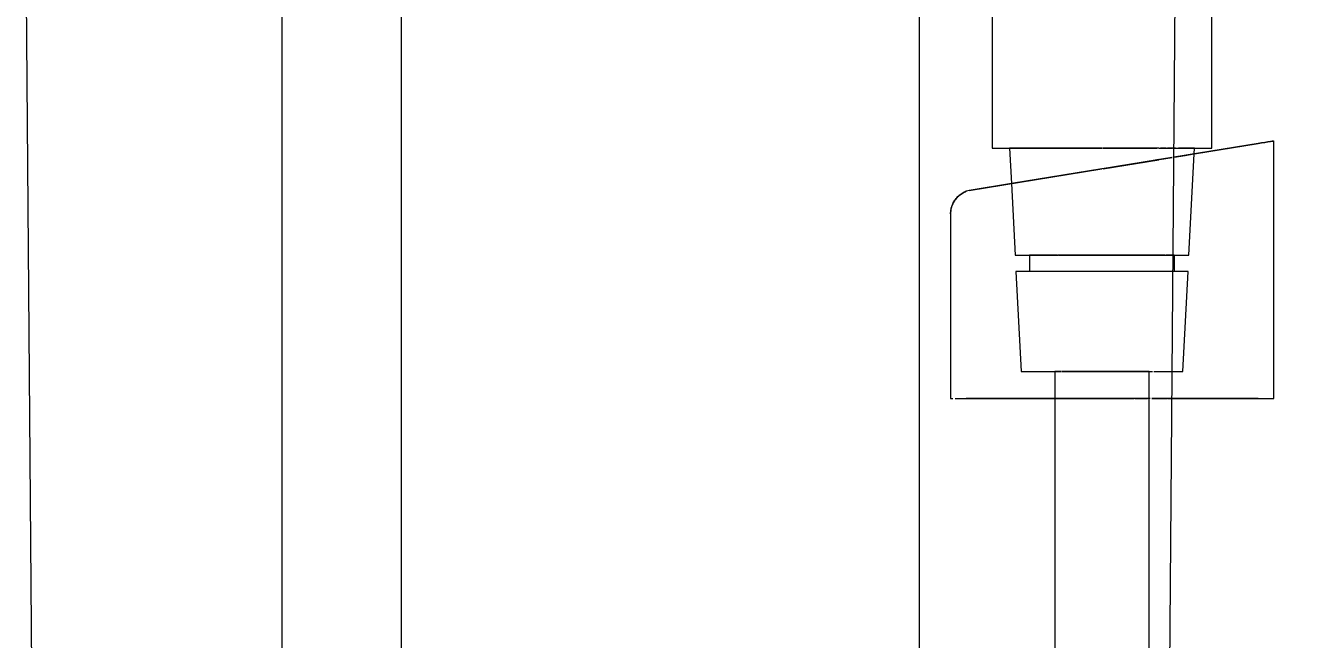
# Model space of a CAD drawing. Header units: metres. Extents: x -0.9 to 62, y -37.3 to 60.
# Drawn here: x 30.4012 to 30.5633, y 0.6375 to 0.7156 of the extents above; entities that cross this region are included whole.
import ezdxf

# ---------------------------------------------------------------- set-up
doc = ezdxf.new("R2010")
doc.units = ezdxf.units.M
for name, color, linetype, lineweight in [('A-ANNO-DIMS', 7, 'Continuous', 5), ('A-ANNO-DIMS-25', 7, 'Continuous', 5), ('A-DETL', 7, 'Continuous', 5), ('P-SANR-FIXT', 7, 'Continuous', 5)]:
    doc.layers.add(name, color=color, linetype=linetype, lineweight=lineweight)
doc.styles.add('Arial_2', font='arial.ttf', dxfattribs={"height": 0.075})
doc.dimstyles.new('Diagonal_-_2_mm_Arial_-_PRETO', dxfattribs={"dimscale": 0.3048, "dimtxt": 0.07651945499677275, "dimasz": 0.2460629921259842, "dimexe": 0.1968503937007874, "dimexo": 0.1230314960629921, "dimgap": 0.04101049868766404, "dimtad": 1, "dimrnd": 0.01, "dimzin": 0, "dimdsep": 46, "dimtxsty": 'Arial_2', "dimblk1": 'OBLIQUE', "dimblk2": 'OBLIQUE', "dimsah": 1, "dimcen": 0.09, "dimdle": 0.1968503937007874, "dimazin": 0, "dimtfac": 1, "dimtdec": 4, "dimtix": 1, "dimtmove": 0, "dimatfit": 3, "dimfxl": 1, "dimtvp": 1, "dimtolj": 1, "dimtzin": 0, "dimarcsym": 2})

# ---------------------------------------------------------------- blocks, each defined once
blk = doc.blocks.new('UT_Bacia com caixa acoplada - UT_Bacia com caixa acoplada-3720114-CC')
at = {"layer": 'P-SANR-FIXT'}
for p, q in [((59.01289924746924, 0.7309999999999875), (59.01545395891587, 0.4159189215839699)), ((59.15682243943982, 0.4159189215839699), (59.15937715088644, 0.7309999999999875))]:
    blk.add_line(p, q, dxfattribs=at)
at = {"layer": 'P-SANR-FIXT', "color": 253, "true_color": 0xa6a6a6}
for p, q in [((59.04553438260437, 0.7309999999999875), (59.04553438260437, 0.4105684631243542)), ((59.1267420157513, 0.4105684631243542), (59.1267420157513, 0.7309999999999875))]:
    blk.add_line(p, q, dxfattribs=at)
blk = doc.blocks.new('UT_Ducha higiênica - UT_Ducha higiênica-3698909-CC')
at = {"layer": 'P-SANR-FIXT', "color": 253, "true_color": 0xa6a6a6}
for p, q in [((59.13596161034593, 0.7630964718504353), (59.13596161034593, 0.699999999999999)), ((59.1617341940572, 0.69929626298413), (59.16983661034595, 0.7006125803037793)), ((59.15886677815364, 0.6988304230319524), (59.13304788643403, 0.6946358898046437)), ((59.13596161034593, 0.7000000000000046), (59.14996161034593, 0.7000000000000046)), ((59.13818902663467, 0.6999999999999946), (59.13842351534776, 0.6955092136614951)), ((59.15002881329409, 0.7000000000000046), (59.15358507697736, 0.7000000000000046)), ((59.15362331247876, 0.7000000000000046), (59.15696161034592, 0.7000000000000046)), ((59.15724669447903, 0.7000000000000046), (59.15895165392425, 0.7000000000000046)), ((59.16173419405719, 0.7000000000000005), (59.15971678981708, 0.7000000000000005)), ((59.16102347825475, 0.6863887998101776), (59.16169713368749, 0.69929024216209)), ((59.16178591233489, 0.7000000000000046), (59.16348457191398, 0.7000000000000046)), ((59.13068839906227, 0.6916614204552703), (59.13068839906227, 0.6681663797119839)), ((59.15914335964315, 0.686388799810183), (59.16102347825474, 0.686388799810183)), ((59.15918645196006, 0.6843428445754914), (59.15918645196006, 0.6863887998101776)), ((59.16091664765229, 0.6843428445754972), (59.15911082000982, 0.6843428445754972)), ((59.16025183430759, 0.6716107405579486), (59.16091664765229, 0.6843428445754914)), ((59.15891667495374, 0.6716107405579533), (59.16025183430758, 0.6716107405579533)), ((59.13068839906227, 0.6681663797119892), (59.13095634825469, 0.6681663797119892)), ((59.13127418549989, 0.6681663797119892), (59.13268839906227, 0.6681663797119892)), ((59.156092426416, 0.6681663797119892), (59.13268839906227, 0.6681663797119892)), ((59.14396161034593, 0.6681663797119839), (59.14396161034593, 0.5149999999999945)), ((59.15596161034593, 0.5149999999999945), (59.15596161034593, 0.6681663797119839)), ((59.15886768910033, 0.6681663797119892), (59.15630111401664, 0.6681663797119892)), ((59.16173419405719, 0.6681663797119892), (59.15893527861255, 0.6681663797119892)), ((59.16173419405719, 0.6681663797119891), (59.15893527861256, 0.6681663797119891)), ((59.1617341940572, 0.6681663797119891), (59.16983661034595, 0.6681663797119891)), ((59.16983661034595, 0.6681663797119891), (59.17183661034594, 0.6681663797119891))]:
    blk.add_line(p, q, dxfattribs=at)
at = {"layer": 'P-SANR-FIXT'}
for p, q in [((59.16396161034593, 0.699999999999999), (59.16396161034593, 0.72115674996616)), ((59.16983661034596, 0.7006125803037795), (59.15911664561452, 0.698871016461694)), ((59.17183661034596, 0.6681663797119839), (59.17183661034596, 0.7009375000000074)), ((59.15918253323381, 0.7000000000000046), (59.16396161034592, 0.7000000000000046)), ((59.16169713368749, 0.69929024216209), (59.16173419405719, 0.6999999999999946)), ((59.16983661034596, 0.6681663797119892), (59.15886768910033, 0.6681663797119892)), ((59.16983661034595, 0.6681663797119892), (59.17183661034595, 0.6681663797119892))]:
    blk.add_line(p, q, dxfattribs=at)
at = {"layer": 'P-SANR-FIXT', "color": 254, "true_color": 0xdfdfdf}
for p, q in [((59.13596161034593, 0.7000000000000046), (59.13813730835696, 0.7000000000000046)), ((59.14996161034592, 0.7000000000000005), (59.13818902663466, 0.7000000000000005)), ((59.15390833094298, 0.7000000000000005), (59.15003540410478, 0.7000000000000005)), ((59.15718363959752, 0.7000000000000005), (59.15394648243849, 0.7000000000000005)), ((59.15730169623144, 0.6985761600605798), (59.15889567776837, 0.6988353080432708)), ((59.15811333895371, 0.7000000000000005), (59.15741142707923, 0.7000000000000005)), ((59.15934138169272, 0.7000000000000005), (59.15828608412024, 0.7000000000000005)), ((59.15918253323381, 0.7000000000000046), (59.16178591233489, 0.7000000000000046)), ((59.16173419405719, 0.7000000000000005), (59.15971678981708, 0.7000000000000005)), ((59.13304788643403, 0.6946358898046437), (59.14996161034594, 0.697383690822459)), ((59.15506954298565, 0.698213524783297), (59.15718746444225, 0.6985577304668144)), ((59.13842351534777, 0.695509213661501), (59.13304788643403, 0.6946358898046437)), ((59.13842351534776, 0.6955092136614951), (59.13889974243711, 0.6863887998101776)), ((59.13068839906227, 0.6916614204552703), (59.13068839906227, 0.6681663797119839)), ((59.13889974243711, 0.686388799810183), (59.14443067639152, 0.686388799810183)), ((59.14073676873181, 0.6863887998101776), (59.14073676873181, 0.6843428445754914)), ((59.14450288673289, 0.686388799810183), (59.15914335964315, 0.686388799810183)), ((59.15927753838657, 0.686388799810183), (59.16102347825474, 0.686388799810183)), ((59.13900657303957, 0.6843428445754914), (59.13967138638427, 0.6716107405579486)), ((59.15911082000982, 0.6843428445754972), (59.13900657303956, 0.6843428445754972)), ((59.16091664765229, 0.6843428445754972), (59.15944895095264, 0.6843428445754972)), ((59.13967138638427, 0.6716107405579533), (59.14472960589582, 0.6716107405579533)), ((59.14396161034593, 0.6716107405579486), (59.14396161034593, 0.6681663797119839)), ((59.1448164983651, 0.6716107405579533), (59.15639596807515, 0.6716107405579533)), ((59.15596161034593, 0.6681663797119839), (59.15596161034593, 0.6716107405579486)), ((59.15655059775306, 0.6716107405579533), (59.15887320570735, 0.6716107405579533)), ((59.15891667495374, 0.6716107405579533), (59.16025183430758, 0.6716107405579533)), ((59.13068839906227, 0.6681663797119892), (59.13075654740968, 0.6681663797119892)), ((59.13068839906227, 0.6681663797119891), (59.13095634825469, 0.6681663797119891)), ((59.13075654740968, 0.6681663797119892), (59.13095634825469, 0.6681663797119892)), ((59.13127418549989, 0.6681663797119892), (59.13168839906226, 0.6681663797119892)), ((59.13127418549989, 0.6681663797119891), (59.13217076097206, 0.6681663797119891)), ((59.13168839906226, 0.6681663797119892), (59.13217076097206, 0.6681663797119892)), ((59.13217076097206, 0.6681663797119892), (59.13268839906227, 0.6681663797119892)), ((59.13217076097206, 0.6681663797119891), (59.13268839906227, 0.6681663797119891)), ((59.13268839906227, 0.6681663797119892), (59.14996161034594, 0.6681663797119892)), ((59.14396182984198, 0.6681663797119891), (59.13268839906227, 0.6681663797119891)), ((59.15300857922047, 0.6681663797119892), (59.14996161034593, 0.6681663797119892)), ((59.15584790220156, 0.6681663797119892), (59.15300857922047, 0.6681663797119892)), ((59.15828608412025, 0.6681663797119892), (59.15633688018799, 0.6681663797119892)), ((59.15828608412025, 0.6681663797119891), (59.15633688018799, 0.6681663797119891)), ((59.15893527861255, 0.6681663797119892), (59.15839509653651, 0.6681663797119892)), ((59.15893527861256, 0.6681663797119891), (59.15839509653651, 0.6681663797119891)), ((59.15886768910033, 0.6681663797119891), (59.1617341940572, 0.6681663797119891))]:
    blk.add_line(p, q, dxfattribs=at)
at = {"layer": 'P-SANR-FIXT', "color": 7, "true_color": 0xf3f3f3}
for p, q in [((59.13813730835696, 0.7000000000000046), (59.14296161034593, 0.7000000000000046)), ((59.14996161034592, 0.7000000000000005), (59.13818902663466, 0.7000000000000005)), ((59.14296161034593, 0.7000000000000046), (59.14996161034593, 0.7000000000000046)), ((59.15002881329409, 0.7000000000000046), (59.15358507697736, 0.7000000000000046)), ((59.15390833094298, 0.7000000000000005), (59.15003540410478, 0.7000000000000005)), ((59.15362331247876, 0.7000000000000046), (59.15696161034592, 0.7000000000000046)), ((59.15718363959752, 0.7000000000000005), (59.15394648243849, 0.7000000000000005)), ((59.15724669447903, 0.7000000000000046), (59.15813625818437, 0.7000000000000046)), ((59.15806683123709, 0.6987002501217625), (59.15730169623144, 0.6985761600605798)), ((59.15811333895371, 0.7000000000000005), (59.15741142707923, 0.7000000000000005)), ((59.15889567776837, 0.6988353080432708), (59.15811349970838, 0.6987078569139326)), ((59.15934138169272, 0.7000000000000005), (59.15828608412024, 0.7000000000000005)), ((59.15835809566913, 0.7000000000000046), (59.15895165392425, 0.7000000000000046)), ((59.15916578692138, 0.6988789999509447), (59.16143903080454, 0.6992483108069334)), ((59.14996161034594, 0.6973836908224591), (59.13842351534777, 0.695509213661501)), ((59.13304788643403, 0.6946358898046437), (59.13842351534777, 0.695509213661501)), ((59.13889974243711, 0.686388799810183), (59.14038175172358, 0.686388799810183)), ((59.14038175172358, 0.686388799810183), (59.14064568230527, 0.686388799810183)), ((59.14426184307767, 0.686388799810183), (59.1407367687318, 0.686388799810183)), ((59.15457403115299, 0.686388799810183), (59.14435163819344, 0.686388799810183)), ((59.15795055752965, 0.686388799810183), (59.15457403115299, 0.686388799810183)), ((59.15916225090707, 0.686388799810183), (59.15807337851347, 0.686388799810183)), ((59.14047426973921, 0.6843428445754972), (59.13900657303956, 0.6843428445754972)), ((59.15795055752965, 0.6843428445754972), (59.1407367687318, 0.6843428445754972)), ((59.1591573306265, 0.6843428445754972), (59.15805838775191, 0.6843428445754972)), ((59.13967138638427, 0.6716107405579533), (59.14379620413013, 0.6716107405579533)), ((59.14474035535505, 0.6716107405579533), (59.14396161034593, 0.6716107405579533)), ((59.14996161034593, 0.6716107405579533), (59.14480800827467, 0.6716107405579533)), ((59.15511521241719, 0.6716107405579533), (59.14996161034593, 0.6716107405579533)), ((59.15596161034593, 0.6716107405579533), (59.15515776276864, 0.6716107405579533)), ((59.15655059775306, 0.6716107405579533), (59.15887320570735, 0.6716107405579533)), ((59.13068839906227, 0.6681663797119891), (59.13095634825469, 0.6681663797119891)), ((59.13127418549989, 0.6681663797119891), (59.13268839906227, 0.6681663797119891)), ((59.13268839906227, 0.6681663797119891), (59.14396182984198, 0.6681663797119891)), ((59.14476333507213, 0.6681663797119891), (59.14416754436326, 0.6681663797119891)), ((59.14571621027263, 0.6681663797119891), (59.14490789623668, 0.6681663797119891)), ((59.14695868138032, 0.6681663797119891), (59.14591440607567, 0.6681663797119891)), ((59.1484035319213, 0.6681663797119891), (59.14696516591161, 0.6681663797119891)), ((59.14995419125368, 0.6681663797119891), (59.1484106343949, 0.6681663797119891)), ((59.15151836843399, 0.6681663797119891), (59.14996161034593, 0.6681663797119891)), ((59.15295475718087, 0.6681663797119891), (59.15152838850725, 0.6681663797119891)), ((59.15409196084154, 0.6681663797119891), (59.15300857922047, 0.6681663797119891)), ((59.15518339476796, 0.6681663797119891), (59.15424259134774, 0.6681663797119891)), ((59.15576016064765, 0.6681663797119891), (59.15518886113828, 0.6681663797119891)), ((59.15630111401664, 0.6681663797119891), (59.15828608412026, 0.6681663797119891)), ((59.15838029082423, 0.6681663797119891), (59.15886768910033, 0.6681663797119891))]:
    blk.add_line(p, q, dxfattribs=at)
at = {"layer": 'P-SANR-FIXT', "color": 7, "true_color": 0xfafafa}
for p, q in [((59.15730169623143, 0.6985761600605794), (59.15801773239086, 0.698692487186285)), ((59.15806325644719, 0.6986998830175629), (59.15886677815364, 0.6988304230319523)), ((59.13842351534777, 0.695509213661501), (59.14996161034593, 0.6973836908224581)), ((59.150099601866, 0.6974061089038501), (59.15717884436219, 0.6985562015645598)), ((59.14064568230527, 0.686388799810183), (59.14443067639152, 0.686388799810183)), ((59.1419726631622, 0.686388799810183), (59.1407367687318, 0.686388799810183)), ((59.14426184307767, 0.686388799810183), (59.1419726631622, 0.686388799810183)), ((59.14534918953886, 0.686388799810183), (59.14435163819344, 0.686388799810183)), ((59.14450288673289, 0.686388799810183), (59.15549254430034, 0.686388799810183)), ((59.15457403115299, 0.686388799810183), (59.14534918953886, 0.686388799810183)), ((59.15795055752965, 0.686388799810183), (59.15457403115299, 0.686388799810183)), ((59.15549254430034, 0.686388799810183), (59.15820955529561, 0.686388799810183)), ((59.15916225090707, 0.686388799810183), (59.15807337851347, 0.686388799810183)), ((59.15827064023808, 0.686388799810183), (59.15914335964315, 0.686388799810183)), ((59.14448409169275, 0.6843428445754972), (59.14066755798938, 0.6843428445754972)), ((59.1419726631622, 0.6843428445754972), (59.1407367687318, 0.6843428445754972)), ((59.14996161034593, 0.6843428445754972), (59.1419726631622, 0.6843428445754972)), ((59.15543912899911, 0.6843428445754972), (59.14448409169275, 0.6843428445754972)), ((59.15795055752965, 0.6843428445754972), (59.14996161034593, 0.6843428445754972)), ((59.15820303083227, 0.6843428445754972), (59.15543912899911, 0.6843428445754972)), ((59.1591573306265, 0.6843428445754972), (59.15805838775192, 0.6843428445754972)), ((59.15911082000982, 0.6843428445754972), (59.15825591619145, 0.6843428445754972)), ((59.1441660553882, 0.6716107405579533), (59.14396161034593, 0.6716107405579533)), ((59.14403281499803, 0.6716107405579533), (59.14472960589582, 0.6716107405579533)), ((59.14474035535505, 0.6716107405579533), (59.1441660553882, 0.6716107405579533)), ((59.14571896965882, 0.6716107405579533), (59.14480800827467, 0.6716107405579533)), ((59.1448164983651, 0.6716107405579533), (59.14996161034593, 0.6716107405579533)), ((59.14840869607531, 0.6716107405579533), (59.14571896965882, 0.6716107405579533)), ((59.14996161034593, 0.6716107405579533), (59.14840869607531, 0.6716107405579533)), ((59.15151452461655, 0.6716107405579533), (59.14996161034593, 0.6716107405579533)), ((59.14996161034593, 0.6716107405579533), (59.15412725382442, 0.6716107405579533)), ((59.15511521241719, 0.6716107405579533), (59.15151452461655, 0.6716107405579533)), ((59.15426773776279, 0.6716107405579533), (59.15510672232675, 0.6716107405579533)), ((59.15575716530367, 0.6716107405579533), (59.15515776276864, 0.6716107405579533)), ((59.15516982363169, 0.6716107405579533), (59.15589040569384, 0.6716107405579533)), ((59.15596161034593, 0.6716107405579533), (59.15575716530367, 0.6716107405579533)), ((59.14416754436326, 0.6681663797119891), (59.14476333507213, 0.6681663797119891)), ((59.14490789623668, 0.6681663797119891), (59.14571621027263, 0.6681663797119891)), ((59.14591440607567, 0.6681663797119891), (59.14695868138032, 0.6681663797119891)), ((59.14696516591161, 0.6681663797119891), (59.1484035319213, 0.6681663797119891)), ((59.1484106343949, 0.6681663797119891), (59.14995419125368, 0.6681663797119891)), ((59.14996161034594, 0.6681663797119891), (59.15150516720471, 0.6681663797119891)), ((59.15151516154497, 0.6681663797119891), (59.15295352755468, 0.6681663797119891)), ((59.15300857922048, 0.6681663797119891), (59.15405704641859, 0.6681663797119891)), ((59.15420561941472, 0.6681663797119891), (59.15515338556462, 0.6681663797119891)), ((59.15515900511114, 0.6681663797119891), (59.15575479582001, 0.6681663797119891))]:
    blk.add_line(p, q, dxfattribs=at)
at = {"layer": 'P-SANR-FIXT', "color": 253, "true_color": 0xa6a6a6, "flags": 128}
for points in [[(59.16983661034595, 0.7006125803037795), (59.17028165221387, 0.7006848817380461), (59.17070437782419, 0.700753557676494), (59.17108358994967, 0.7008151644208038), (59.17140027331089, 0.7008666127515686), (59.17163854808176, 0.7009053228346539), (59.17178646617032, 0.7009293535848548), (59.17183661034596, 0.7009375000000126)], [(59.15916578692139, 0.6988789999509453), (59.16056834176456, 0.6991068587977415), (59.16143903080454, 0.699248310806934), (59.1617341940572, 0.6992962629841301)]]:
    blk.add_lwpolyline(points, dxfattribs=at)
at = {"layer": 'P-SANR-FIXT', "flags": 128}
blk.add_lwpolyline([(59.17183661034596, 0.7009375000000129), (59.17178646617032, 0.700929353584855), (59.17163854808177, 0.700905322834654), (59.17140027331089, 0.7008666127515687), (59.17108358994967, 0.7008151644208039), (59.17070437782419, 0.7007535576764942), (59.17028165221387, 0.7006848817380462), (59.16983661034596, 0.7006125803037796)], dxfattribs=at)
at = {"layer": 'P-SANR-FIXT', "color": 254, "true_color": 0xdfdfdf, "flags": 128}
for points in [[(59.16143903080454, 0.699248310806934), (59.16056834176456, 0.6991068587977415), (59.15916578692139, 0.6988789999509453)], [(59.15010076356205, 0.6974066413646643), (59.15258125666844, 0.6978092781661329), (59.15506954298565, 0.698213524783297)]]:
    blk.add_lwpolyline(points, dxfattribs=at)
at = {"layer": 'P-SANR-FIXT', "color": 7, "true_color": 0xf3f3f3, "flags": 128}
blk.add_lwpolyline([(59.15718746444225, 0.6985577304668144), (59.15506954298565, 0.6982135247832971), (59.15258125666845, 0.697809278166133), (59.15010076356205, 0.6974066413646643)], dxfattribs=at)
at = {"layer": 'P-SANR-FIXT', "color": 7, "true_color": 0xf3f3f3}
blk.add_arc((59.13374301353921, 0.6916614204552757), 0.003054614476934287, 103.1538278431521, 110.1972338912763, dxfattribs=at)
at = {"layer": 'P-SANR-FIXT', "color": 253, "true_color": 0xa6a6a6}
blk.add_arc((59.13374301353921, 0.6916614204552758), 0.003054614476926282, 103.1538278431855, 110.1972338913243, dxfattribs=at)
at = {"layer": 'P-SANR-FIXT', "color": 254, "true_color": 0xdfdfdf}
for radius, start, end in [(0.003054614476934287, 103.1538278431524, 110.1972338912759), (0.003054614476926282, 103.1538278431854, 110.1972338913234)]:
    blk.add_arc((59.13374301353921, 0.6916614204552757), radius, start, end, dxfattribs=at)
at = {"layer": 'P-SANR-FIXT', "color": 253, "true_color": 0xa6a6a6}
blk.add_open_spline([(59.13214119119118, 0.6942623500521763), (59.13205635181252, 0.6942104903488527), (59.13189413234102, 0.6940987065050056), (59.13167365495396, 0.6939141355100054), (59.131477763826, 0.6937170964711514), (59.13130532831395, 0.6935084241963025), (59.13115578466213, 0.6932924794130721), (59.13100701951191, 0.6930322026998295), (59.1308976029153, 0.6927837719113259), (59.13081883520857, 0.6925512932442848), (59.13072325065757, 0.6921984085153265), (59.13068839906227, 0.6919010830397662), (59.13068839906227, 0.6916614204552757)], degree=3, knots=[0.1428571428571428, 0.1428571428571428, 0.1428571428571428, 0.1428571428571428, 0.2142857142857143, 0.2857142857142857, 0.3571428571428571, 0.4285714285714285, 0.5, 0.5714285714285714, 0.6785714285714286, 0.7321428571428572, 0.7857142857142857, 1, 1, 1, 1], dxfattribs=at)
at = {"layer": 'P-SANR-FIXT', "color": 254, "true_color": 0xdfdfdf}
blk.add_open_spline([(59.13214119119118, 0.6942623500521763), (59.13205635181252, 0.6942104903488527), (59.13189413234102, 0.6940987065050055), (59.13167365495396, 0.6939141355100054), (59.131477763826, 0.6937170964711512), (59.13130532831395, 0.6935084241963027), (59.13115578466213, 0.6932924794130721), (59.13100701951191, 0.6930322026998295), (59.1308976029153, 0.6927837719113258), (59.13081883520857, 0.6925512932442848), (59.13072325065757, 0.6921984085153265), (59.13068839906227, 0.6919010830397662), (59.13068839906227, 0.6916614204552757)], degree=3, knots=[0.1428571428571428, 0.1428571428571428, 0.1428571428571428, 0.1428571428571428, 0.2142857142857143, 0.2857142857142857, 0.3571428571428571, 0.4285714285714285, 0.5, 0.5714285714285714, 0.6785714285714286, 0.7321428571428572, 0.7857142857142857, 1, 1, 1, 1], dxfattribs=at)
for points in [[(59.13130928479524, 0.693507398245895), (59.13136296607004, 0.6935781753068769), (59.13147794888121, 0.6937173025231977), (59.13160856085277, 0.6938486550408126), (59.13167796403021, 0.6939122514413926)], [(59.13167796403021, 0.6939122514413926), (59.13174736720764, 0.6939758478419726), (59.13189436794585, 0.6940988809266778), (59.13205657993178, 0.6942106377587176), (59.13214140416613, 0.6942624812040389)], [(59.13268839906227, 0.6945282057468043), (59.13249546727741, 0.6944536599910702), (59.13231086994848, 0.6943660694588234), (59.13214119119118, 0.6942623500521763)], [(59.13214140416613, 0.6942624812040389), (59.13231105263485, 0.6943661680946814), (59.13249557406913, 0.6944537151025292), (59.13268839906227, 0.6945282057468043)], [(59.13068839906227, 0.6916614204552757), (59.13068839906227, 0.6918211174917399), (59.13070079129911, 0.6919797946173513), (59.13072579137249, 0.6921379076002253)], [(59.13072579137249, 0.6921379076002253), (59.13075079144586, 0.6922960205830995), (59.13078839935581, 0.6924535694232368), (59.13083915257015, 0.6926091868162884)], [(59.13083915257015, 0.6926091868162884), (59.13086452917733, 0.692686995512814), (59.13092185504387, 0.6928416471823228), (59.13099284179276, 0.692993458909378), (59.13103184282419, 0.6930686244052084)], [(59.13103184282419, 0.6930686244052084), (59.13107084385562, 0.6931437899010389), (59.13115586123245, 0.6932926401573054), (59.13125560352045, 0.6934366211849129), (59.13130928479524, 0.693507398245895)]]:
    blk.add_open_spline(points, degree=3, dxfattribs=at)
at = {"layer": 'P-SANR-FIXT', "color": 7, "true_color": 0xf3f3f3}
for points in [[(59.13130928479524, 0.693507398245895), (59.13136296607004, 0.693578175306877), (59.13147794888121, 0.6937173025231977), (59.13160856085277, 0.6938486550408125), (59.13167796403021, 0.6939122514413926)], [(59.13167796403021, 0.6939122514413926), (59.13174736720764, 0.6939758478419726), (59.13189436794585, 0.6940988809266778), (59.13205657993178, 0.6942106377587175), (59.13214140416613, 0.6942624812040388)], [(59.13214140416613, 0.6942624812040388), (59.13231105263485, 0.6943661680946812), (59.13249557406913, 0.6944537151025292), (59.13268839906227, 0.6945282057468041)], [(59.13068839906227, 0.6916614204552757), (59.13068839906227, 0.6918211174917398), (59.13070079129911, 0.6919797946173508), (59.13072579137249, 0.692137907600225)], [(59.13072579137249, 0.692137907600225), (59.13075079144586, 0.6922960205830992), (59.13078839935581, 0.6924535694232369), (59.13083915257015, 0.6926091868162885)], [(59.13083915257015, 0.6926091868162885), (59.13086452917733, 0.6926869955128142), (59.13092185504387, 0.6928416471823228), (59.13099284179276, 0.6929934589093779), (59.13103184282419, 0.6930686244052083)], [(59.13103184282419, 0.6930686244052083), (59.13107084385562, 0.6931437899010388), (59.13115586123245, 0.6932926401573053), (59.13125560352045, 0.693436621184913), (59.13130928479524, 0.693507398245895)]]:
    blk.add_open_spline(points, degree=3, dxfattribs=at)
at = {"layer": 'P-SANR-FIXT', "color": 253, "true_color": 0xa6a6a6}
blk.add_open_spline([(59.13268839906227, 0.6945282057468043), (59.13249546727741, 0.6944536599910703), (59.13231086994848, 0.6943660694588234), (59.13214119119118, 0.6942623500521763)], degree=3, dxfattribs=at)
blk = doc.blocks.new('DIMBLOCK18-CC')
at = {"layer": 'A-ANNO-DIMS-25'}
for p, q in [((31.24652564580062, 2.16), (31.24652564580062, -0.06000000000000043)), ((31.24652564580062, 2.1), (30.5976190119828, 2.1)), ((31.24652564580062, 2.1), (31.30652564580062, 2.1)), ((31.24652564580062, 0), (30.93150943015038, 0)), ((31.24652564580062, 0), (31.30652564580062, 0))]:
    blk.add_line(p, q, dxfattribs=at)
at = {"layer": 'A-ANNO-DIMS-25', "lineweight": 20}
for p, q in [((31.24652564580062, 2.1), (31.20902564580062, 2.1375)), ((31.24652564580062, 2.1), (31.28402564580062, 2.0625)), ((31.24652564580062, -5.414335646491964e-16), (31.20902564580062, 0.03749999999999947)), ((31.24652564580062, -5.414335646491964e-16), (31.28402564580062, -0.03750000000000055))]:
    blk.add_line(p, q, dxfattribs=at)
at = {"layer": 'A-ANNO-DIMS-25', "color": 0, "insert": (31.13665842049387, 0.9487588749273469), "char_height": 0.07499999999999998, "width": 0.2429787001743676, "attachment_point": 1, "rotation": 90, "line_spacing_factor": 0.9417779076525878, "style": 'Arial_2'}
blk.add_mtext('2,10', dxfattribs=at)
blk = doc.blocks.new('_Oblique')
at = {"color": 0, "linetype": 'ByBlock', "lineweight": -2}
blk.add_line((-0.5, -0.5), (0.5, 0.5), dxfattribs=at)

msp = doc.modelspace()

# ---------------------------------------------------------------- linework, layer by layer
at = {"layer": 'A-DETL', "color": 9, "true_color": 0xc0c0c0}
msp.add_line((30.44905225395728, -2.031373451742804e-19), (30.44905225395729, 4.949999999999998), dxfattribs=at)

# ---------------------------------------------------------------- block references
at = {"layer": 'P-SANR-FIXT', "color": 253, "true_color": 0xa6a6a6}
for name in ['UT_Ducha higiênica - UT_Ducha higiênica-3698909-CC', 'UT_Bacia com caixa acoplada - UT_Bacia com caixa acoplada-3720114-CC']:
    msp.add_blockref(name, (-28.61171035019882, 0), dxfattribs=at)

# ---------------------------------------------------------------- dimensions: what is measured, and where the dimension line sits
at = {"layer": 'A-ANNO-DIMS'}
dim = msp.add_linear_dim(base=(31.24652564580063, 5.589115148080709e-17), p1=(30.56011901198281, 2.1), p2=(30.89897036765037, 0), angle=89.99999999999991, dimstyle='Diagonal_-_2_mm_Arial_-_PRETO', override={"dimpost": '<>', "dimfxl": 2.127162485857097}, dxfattribs=at)
dim.commit()
dim.dimension.update_dxf_attribs({"geometry": 'DIMBLOCK18-CC', "text_midpoint": (31.19573267149861, 1.049999999999992)})

doc.saveas('drawing.dxf')
